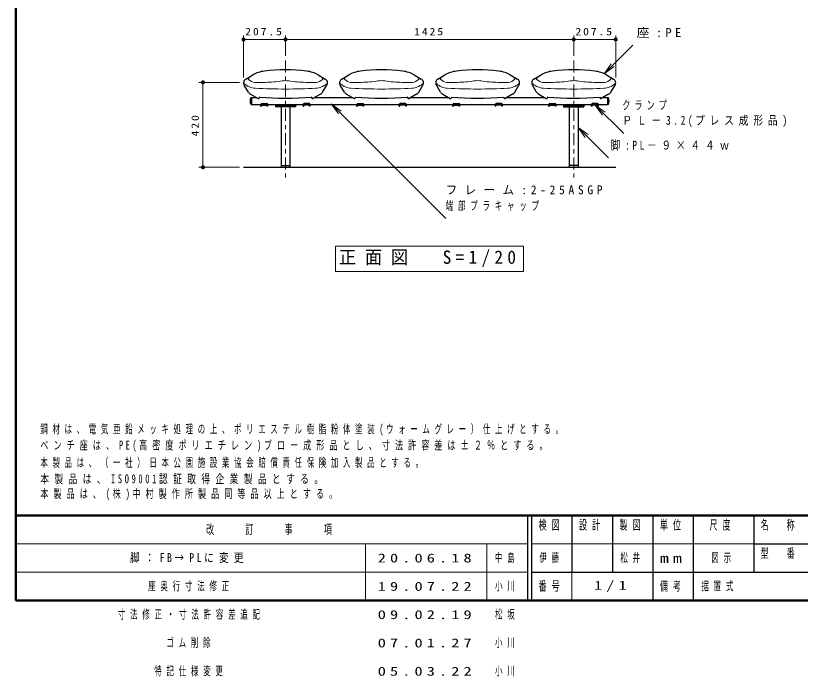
# Model space of a CAD drawing. Units: millimetres on the paper, scale 1:20. Extents: x -365 to 12, y -40 to 257.
# Drawn here: x -365 to -171, y -18.7 to 144.6 of the extents above; entities that cross this region are included whole.
import ezdxf

# ---------------------------------------------------------------- set-up
doc = ezdxf.new("R2010")
doc.units = ezdxf.units.MM
doc.linetypes.add('USER2', pattern=[6, 3, -1, 1, -1])
doc.layers.add('LY_1', color=7, linetype='Continuous', lineweight=25)
doc.layers.add('LY_2', color=7, linetype='Continuous', lineweight=13)
doc.styles.add('ＭＳ ゴシック', font='')
doc.styles.get('ＭＳ ゴシック').set_extended_font_data('MS Gothic')

# ---------------------------------------------------------------- blocks, each defined once
blk = doc.blocks.new('filled_dot')
at = {"color": 0, "linetype": 'Continuous', "lineweight": -2, "const_width": 1.25}
blk.add_lwpolyline([(-0.625, 0, 1), (0.625, 0, 1)], format="xyb", close=True, dxfattribs=at)
blk = doc.blocks.new('open_arrow')
at = {"color": 0, "linetype": 'Continuous', "lineweight": -2}
blk.add_lwpolyline([(7.5, 1.25), (0, 0), (7.5, -1.25)], dxfattribs=at)

msp = doc.modelspace()

# ---------------------------------------------------------------- linework, layer by layer
at = {"layer": 'LY_1', "lineweight": 13}
for p, q in [((-308.673, 129.326), (-308.673, 139.76)), ((-298.298, 134.677), (-298.298, 139.76)), ((-227.048, 134.677), (-227.048, 139.76)), ((-216.673, 129.326), (-216.673, 139.76)), ((-308.673, 138.76), (-298.298, 138.76)), ((-298.298, 138.76), (-227.048, 138.76)), ((-227.048, 138.76), (-216.673, 138.76)), ((-219.534, 130.281), (-212.463, 137.352)), ((-309.673, 128.16), (-319.698, 128.16)), ((-318.698, 107.16), (-318.698, 128.16)), ((-305.92, 128.16), (-303.298, 128.16)), ((-293.298, 128.16), (-290.676, 128.16)), ((-282.17, 128.16), (-279.548, 128.16)), ((-269.548, 128.16), (-266.926, 128.16)), ((-258.42, 128.16), (-255.798, 128.16)), ((-245.798, 128.16), (-243.176, 128.16)), ((-234.67, 128.16), (-232.048, 128.16)), ((-222.048, 128.16), (-219.426, 128.16)), ((-286.977, 122.81), (-258.693, 94.526)), ((-221.74, 122.55), (-214.669, 115.479)), ((-225.948, 117), (-218.465, 109.516)), ((-309.673, 107.16), (-319.698, 107.16)), ((-239.423, 87.676), (-285.923, 87.676)), ((-285.923, 87.676), (-285.923, 81.376)), ((-239.423, 81.376), (-239.423, 87.676)), ((-285.923, 81.376), (-239.423, 81.376))]:
    msp.add_line(p, q, dxfattribs=at)
at = {"layer": 'LY_1', "linetype": 'USER2', "lineweight": 13}
for p, q in [((-298.298, 133.602), (-298.298, 103.985)), ((-227.048, 133.602), (-227.048, 103.985))]:
    msp.add_line(p, q, dxfattribs=at)
at = {"layer": 'LY_1'}
for p, q in [((-308.119, 128.98), (-306.375, 129.987)), ((-290.221, 129.987), (-288.477, 128.98)), ((-284.369, 128.98), (-282.625, 129.987)), ((-266.471, 129.987), (-264.727, 128.98)), ((-260.619, 128.98), (-258.875, 129.987)), ((-242.721, 129.987), (-240.977, 128.98)), ((-236.869, 128.98), (-235.125, 129.987)), ((-218.971, 129.987), (-217.227, 128.98)), ((-307.477, 125.746), (-308.511, 127.444)), ((-289.119, 125.746), (-288.085, 127.444)), ((-283.727, 125.746), (-284.762, 127.444)), ((-265.369, 125.746), (-264.335, 127.444)), ((-259.977, 125.746), (-261.011, 127.444)), ((-241.619, 125.746), (-240.585, 127.444)), ((-236.227, 125.746), (-237.261, 127.444)), ((-217.869, 125.746), (-216.835, 127.444)), ((-306.931, 125.218), (-305.093, 124.186)), ((-306.823, 124.41), (-306.823, 122.71)), ((-306.823, 124.41), (-305.493, 124.41)), ((-306.673, 124.41), (-306.673, 122.71)), ((-304.798, 124.41), (-304.798, 124.359)), ((-291.798, 124.41), (-291.798, 124.359)), ((-289.665, 125.218), (-291.503, 124.186)), ((-291.103, 124.41), (-281.743, 124.41)), ((-283.181, 125.218), (-281.343, 124.186)), ((-281.048, 124.41), (-281.048, 124.359)), ((-268.048, 124.41), (-268.048, 124.359)), ((-265.915, 125.218), (-267.753, 124.186)), ((-267.353, 124.41), (-257.993, 124.41)), ((-259.431, 125.218), (-257.593, 124.186)), ((-257.298, 124.41), (-257.298, 124.359)), ((-244.298, 124.41), (-244.298, 124.359)), ((-242.165, 125.218), (-244.003, 124.186)), ((-243.603, 124.41), (-234.243, 124.41)), ((-235.681, 125.218), (-233.843, 124.186)), ((-233.548, 124.41), (-233.548, 124.359)), ((-220.548, 124.41), (-220.548, 124.359)), ((-218.415, 125.218), (-220.253, 124.186)), ((-219.853, 124.41), (-218.523, 124.41)), ((-218.673, 124.41), (-218.673, 122.71)), ((-218.523, 124.41), (-218.523, 122.71)), ((-306.823, 122.71), (-304.413, 122.71)), ((-304.423, 122.304), (-304.413, 122.71)), ((-304.423, 122.3), (-304.263, 122.3)), ((-304.263, 122.3), (-304.254, 122.669)), ((-304.213, 122.893), (-302.883, 122.893)), ((-304.159, 122.55), (-302.937, 122.55)), ((-304.154, 122.767), (-302.942, 122.767)), ((-302.833, 122.3), (-302.842, 122.669)), ((-302.673, 122.3), (-302.833, 122.3)), ((-302.683, 122.71), (-293.915, 122.71)), ((-302.673, 122.304), (-302.683, 122.71)), ((-300.798, 122.71), (-300.798, 122.11)), ((-295.798, 122.41), (-300.798, 122.41)), ((-295.798, 122.71), (-295.798, 122.11)), ((-293.926, 122.304), (-293.915, 122.71)), ((-293.926, 122.3), (-293.765, 122.3)), ((-293.766, 122.3), (-293.756, 122.669)), ((-292.385, 122.893), (-293.716, 122.893)), ((-292.439, 122.55), (-293.662, 122.55)), ((-292.445, 122.767), (-293.656, 122.767)), ((-292.336, 122.3), (-292.345, 122.669)), ((-292.176, 122.3), (-292.336, 122.3)), ((-292.176, 122.304), (-292.186, 122.71)), ((-292.186, 122.71), (-280.663, 122.71)), ((-280.673, 122.304), (-280.663, 122.71)), ((-280.673, 122.3), (-280.513, 122.3)), ((-280.513, 122.3), (-280.504, 122.669)), ((-280.463, 122.893), (-279.133, 122.893)), ((-280.409, 122.55), (-279.187, 122.55)), ((-280.404, 122.767), (-279.192, 122.767)), ((-279.083, 122.3), (-279.092, 122.669)), ((-278.923, 122.3), (-279.083, 122.3)), ((-278.933, 122.71), (-270.165, 122.71)), ((-278.923, 122.304), (-278.933, 122.71)), ((-270.176, 122.3), (-270.015, 122.3)), ((-270.175, 122.304), (-270.165, 122.71)), ((-270.016, 122.3), (-270.006, 122.669)), ((-268.635, 122.893), (-269.966, 122.893)), ((-268.689, 122.55), (-269.912, 122.55)), ((-268.695, 122.767), (-269.906, 122.767)), ((-268.586, 122.3), (-268.595, 122.669)), ((-268.426, 122.3), (-268.586, 122.3)), ((-268.426, 122.304), (-268.436, 122.71)), ((-268.436, 122.71), (-256.913, 122.71)), ((-256.923, 122.304), (-256.913, 122.71)), ((-256.923, 122.3), (-256.763, 122.3)), ((-256.763, 122.3), (-256.754, 122.669)), ((-256.713, 122.893), (-255.383, 122.893)), ((-256.659, 122.55), (-255.437, 122.55)), ((-256.654, 122.767), (-255.442, 122.767)), ((-255.333, 122.3), (-255.342, 122.669)), ((-255.173, 122.3), (-255.333, 122.3)), ((-255.183, 122.71), (-246.415, 122.71)), ((-255.173, 122.304), (-255.183, 122.71)), ((-246.426, 122.3), (-246.265, 122.3)), ((-246.425, 122.304), (-246.415, 122.71)), ((-246.266, 122.3), (-246.256, 122.669)), ((-244.885, 122.893), (-246.216, 122.893)), ((-244.939, 122.55), (-246.162, 122.55)), ((-244.945, 122.767), (-246.156, 122.767)), ((-244.836, 122.3), (-244.845, 122.669)), ((-244.676, 122.3), (-244.836, 122.3)), ((-244.676, 122.304), (-244.686, 122.71)), ((-244.686, 122.71), (-233.163, 122.71)), ((-233.173, 122.304), (-233.163, 122.71)), ((-233.173, 122.3), (-233.013, 122.3)), ((-233.013, 122.3), (-233.004, 122.669)), ((-232.963, 122.893), (-231.633, 122.893)), ((-232.909, 122.55), (-231.687, 122.55)), ((-232.904, 122.767), (-231.692, 122.767)), ((-231.583, 122.3), (-231.592, 122.669)), ((-231.423, 122.3), (-231.583, 122.3)), ((-231.433, 122.71), (-222.665, 122.71)), ((-231.423, 122.304), (-231.433, 122.71)), ((-229.548, 122.71), (-229.548, 122.11)), ((-229.548, 122.41), (-224.548, 122.41)), ((-224.548, 122.71), (-224.548, 122.11)), ((-222.676, 122.3), (-222.515, 122.3)), ((-222.675, 122.304), (-222.665, 122.71)), ((-222.516, 122.3), (-222.506, 122.669)), ((-221.135, 122.893), (-222.466, 122.893)), ((-221.189, 122.55), (-222.412, 122.55)), ((-221.195, 122.767), (-222.406, 122.767)), ((-221.086, 122.3), (-221.095, 122.669)), ((-220.926, 122.3), (-221.086, 122.3)), ((-220.926, 122.304), (-220.936, 122.71)), ((-220.936, 122.71), (-218.523, 122.71)), ((-295.798, 122.11), (-300.798, 122.11)), ((-299.398, 122.11), (-299.398, 107.16)), ((-297.198, 122.11), (-297.198, 107.16)), ((-229.548, 122.11), (-224.548, 122.11)), ((-228.148, 122.11), (-228.148, 107.16)), ((-225.948, 122.11), (-225.948, 107.16)), ((-308.673, 107.16), (-216.673, 107.16)), ((-299.398, 107.61), (-297.198, 107.61)), ((-225.948, 107.61), (-228.148, 107.61))]:
    msp.add_line(p, q, dxfattribs=at)
for centre, radius, start, end in [((-302.625, 123.492), 7.5, 97.10178, 120.00002), ((-298.298, 88.76), 42.5, 82.89822, 97.10179), ((-293.971, 123.492), 7.5, 60, 82.89822), ((-278.875, 123.492), 7.5, 97.10178, 120.00002), ((-274.548, 88.76), 42.5, 82.89822, 97.10179), ((-270.221, 123.492), 7.5, 60, 82.89822), ((-255.125, 123.492), 7.5, 97.10178, 120.00002), ((-250.798, 88.76), 42.5, 82.89822, 97.10179), ((-246.471, 123.492), 7.5, 60, 82.89822), ((-231.375, 123.492), 7.5, 97.10178, 120.00002), ((-227.048, 88.76), 42.5, 82.89822, 97.10179), ((-222.721, 123.492), 7.5, 60, 82.89822), ((-307.565, 128.02), 1.108, 119.99989, 211.33714), ((-289.031, 128.02), 1.108, 328.66284, 60.00001), ((-283.815, 128.02), 1.108, 119.99989, 211.33714), ((-265.281, 128.02), 1.108, 328.66284, 60.00001), ((-260.065, 128.02), 1.108, 119.99989, 211.33714), ((-241.531, 128.02), 1.108, 328.66284, 60.00001), ((-236.315, 128.02), 1.108, 119.99989, 211.33714), ((-217.781, 128.02), 1.108, 328.66284, 60.00001), ((-306.196, 126.526), 1.5, 211.33708, 240.67284), ((-305.503, 123.56), 1.57, 147.22081, 212.77894), ((-304.996, 124.359), 0.198, 240.67326, 0), ((-298.298, 208.885), 84.625, 265.59479, 274.40519), ((-304.698, 124.41), 0.1, 108.59698, 179.99996), ((-291.898, 124.41), 0.1, 0, 71.40304), ((-291.6, 124.359), 0.198, 179.99996, 299.32681), ((-290.4, 126.526), 1.5, 299.32721, 328.66286), ((-282.446, 126.526), 1.5, 211.33708, 240.67284), ((-281.246, 124.359), 0.198, 240.67326, 0), ((-274.548, 208.885), 84.625, 265.59479, 274.40519), ((-280.948, 124.41), 0.1, 108.59698, 179.99996), ((-268.148, 124.41), 0.1, 0, 71.40304), ((-267.85, 124.359), 0.198, 179.99996, 299.32681), ((-266.65, 126.526), 1.5, 299.32721, 328.66286), ((-258.696, 126.526), 1.5, 211.33708, 240.67284), ((-257.496, 124.359), 0.198, 240.67326, 0), ((-250.798, 208.885), 84.625, 265.59479, 274.40519), ((-257.198, 124.41), 0.1, 108.59698, 179.99996), ((-244.398, 124.41), 0.1, 0, 71.40304), ((-244.1, 124.359), 0.198, 179.99996, 299.32681), ((-242.9, 126.526), 1.5, 299.32721, 328.66286), ((-234.946, 126.526), 1.5, 211.33708, 240.67284), ((-233.746, 124.359), 0.198, 240.67326, 0), ((-227.048, 208.885), 84.625, 265.59479, 274.40519), ((-233.448, 124.41), 0.1, 108.59698, 179.99996), ((-220.648, 124.41), 0.1, 0, 71.40304), ((-220.35, 124.359), 0.198, 179.99996, 299.32681), ((-219.843, 123.56), 1.57, 327.22101, 32.77916), ((-219.15, 126.526), 1.5, 299.32721, 328.66286), ((-304.213, 122.693), 0.2, 89.99998, 178.56127), ((-304.159, 122.45), 0.1, 90.00004, 178.56127), ((-304.154, 122.667), 0.1, 90.00004, 178.56127), ((-302.942, 122.667), 0.1, 1.43875, 89.99998), ((-302.937, 122.45), 0.1, 1.43876, 89.99998), ((-302.883, 122.693), 0.2, 1.43875, 89.99998), ((-293.716, 122.693), 0.2, 90.00002, 178.56125), ((-293.662, 122.45), 0.1, 90.00002, 178.56124), ((-293.656, 122.667), 0.1, 90.00002, 178.56125), ((-292.445, 122.667), 0.1, 1.43873, 89.99996), ((-292.439, 122.45), 0.1, 1.43873, 89.99996), ((-292.385, 122.693), 0.2, 1.43873, 90.00002), ((-280.463, 122.693), 0.2, 89.99998, 178.56127), ((-280.409, 122.45), 0.1, 90.00004, 178.56127), ((-280.404, 122.667), 0.1, 90.00004, 178.56127), ((-279.192, 122.667), 0.1, 1.43875, 89.99998), ((-279.187, 122.45), 0.1, 1.43876, 89.99998), ((-279.133, 122.693), 0.2, 1.43875, 89.99998), ((-269.966, 122.693), 0.2, 90.00002, 178.56125), ((-269.912, 122.45), 0.1, 90.00002, 178.56124), ((-269.906, 122.667), 0.1, 90.00002, 178.56125), ((-268.695, 122.667), 0.1, 1.43873, 89.99996), ((-268.689, 122.45), 0.1, 1.43873, 89.99996), ((-268.635, 122.693), 0.2, 1.43873, 90.00002), ((-256.713, 122.693), 0.2, 89.99998, 178.56127), ((-256.659, 122.45), 0.1, 90.00004, 178.56127), ((-256.654, 122.667), 0.1, 90.00004, 178.56127), ((-255.442, 122.667), 0.1, 1.43875, 89.99998), ((-255.437, 122.45), 0.1, 1.43876, 89.99998), ((-255.383, 122.693), 0.2, 1.43875, 89.99998), ((-246.216, 122.693), 0.2, 90.00002, 178.56125), ((-246.162, 122.45), 0.1, 90.00002, 178.56124), ((-246.156, 122.667), 0.1, 90.00002, 178.56125), ((-244.945, 122.667), 0.1, 1.43873, 89.99996), ((-244.939, 122.45), 0.1, 1.43873, 89.99996), ((-244.885, 122.693), 0.2, 1.43873, 90.00002), ((-232.963, 122.693), 0.2, 89.99998, 178.56127), ((-232.909, 122.45), 0.1, 90.00004, 178.56127), ((-232.904, 122.667), 0.1, 90.00004, 178.56127), ((-231.692, 122.667), 0.1, 1.43875, 89.99998), ((-231.687, 122.45), 0.1, 1.43876, 89.99998), ((-231.633, 122.693), 0.2, 1.43875, 89.99998), ((-222.466, 122.693), 0.2, 90.00002, 178.56125), ((-222.412, 122.45), 0.1, 90.00002, 178.56124), ((-222.406, 122.667), 0.1, 90.00002, 178.56125), ((-221.195, 122.667), 0.1, 1.43873, 89.99996), ((-221.189, 122.45), 0.1, 1.43873, 89.99996), ((-221.135, 122.693), 0.2, 1.43873, 90.00002)]:
    msp.add_arc(centre, radius, start, end, dxfattribs=at)
at = {"layer": 'LY_1', "lineweight": 13}
for centre, radius, start, end in [((-307.24, 129.026), 0.25, 120.00003, 227.78011), ((-305.593, 130.84), 2.7, 227.77998, 263.04697), ((-303.298, 153.223), 25.062, 270.00002, 279.57394), ((-298.298, 123.579), 5, 80.4261, 99.57392), ((-293.298, 153.223), 25.062, 260.42604, 270.00002), ((-291.003, 130.84), 2.7, 276.95301, 312.21997), ((-289.357, 129.026), 0.25, 312.22012, 60.00007), ((-283.49, 129.026), 0.25, 120.00003, 227.78011), ((-281.843, 130.84), 2.7, 227.77998, 263.04697), ((-279.548, 153.223), 25.062, 270.00002, 279.57394), ((-274.548, 123.579), 5, 80.4261, 99.57392), ((-269.548, 153.223), 25.062, 260.42604, 270.00002), ((-267.253, 130.84), 2.7, 276.95301, 312.21997), ((-265.607, 129.026), 0.25, 312.22012, 60.00007), ((-259.74, 129.026), 0.25, 120.00003, 227.78011), ((-258.093, 130.84), 2.7, 227.77998, 263.04697), ((-255.798, 153.223), 25.062, 270.00002, 279.57394), ((-250.798, 123.579), 5, 80.4261, 99.57392), ((-245.798, 153.223), 25.062, 260.42604, 270.00002), ((-243.503, 130.84), 2.7, 276.95301, 312.21997), ((-241.857, 129.026), 0.25, 312.22012, 60.00007), ((-235.99, 129.026), 0.25, 120.00003, 227.78011), ((-234.343, 130.84), 2.7, 227.77998, 263.04697), ((-232.048, 153.223), 25.062, 270.00002, 279.57394), ((-227.048, 123.579), 5, 80.4261, 99.57392), ((-222.048, 153.223), 25.062, 260.42604, 270.00002), ((-219.753, 130.84), 2.7, 276.95301, 312.21997), ((-218.107, 129.026), 0.25, 312.22012, 60.00007), ((-305.593, 130.84), 4.15, 227.00854, 267.17076), ((-298.298, 278.46), 151.95, 267.17081, 272.82917), ((-291.003, 130.84), 4.15, 272.82916, 312.99139), ((-281.843, 130.84), 4.15, 227.00854, 267.17076), ((-274.548, 278.46), 151.95, 267.17081, 272.82917), ((-267.253, 130.84), 4.15, 272.82916, 312.99139), ((-258.093, 130.84), 4.15, 227.00854, 267.17076), ((-250.798, 278.46), 151.95, 267.17081, 272.82917), ((-243.503, 130.84), 4.15, 272.82916, 312.99139), ((-234.343, 130.84), 4.15, 227.00854, 267.17076), ((-227.048, 278.46), 151.95, 267.17081, 272.82917), ((-219.753, 130.84), 4.15, 272.82916, 312.99139)]:
    msp.add_arc(centre, radius, start, end, dxfattribs=at)
at = {"layer": 'LY_2', "lineweight": 50}
for p, q in [((-365, 257), (-365, 0)), ((-365, 21), (0, 21)), ((-365, 0), (0, 0))]:
    msp.add_line(p, q, dxfattribs=at)
at = {"layer": 'LY_2', "color": 211, "lineweight": 25}
for p, q in [((-238.5, 21), (-238.5, 0)), ((-237.5, 21), (-237.5, 0)), ((-227.5, 21), (-227.5, 7)), ((-217.5, 21), (-217.5, 7)), ((-207.5, 21), (-207.5, 0)), ((-197.5, 21), (-197.5, 7)), ((-182.5, 21), (-182.5, 7)), ((-182.5, 14), (-70, 14)), ((-237.5, 7), (0, 7))]:
    msp.add_line(p, q, dxfattribs=at)
at = {"layer": 'LY_2'}
for p, q in [((-365, 14), (-238.5, 14)), ((-278.5, 14), (-278.5, 0)), ((-248.5, 14), (-248.5, 0)), ((-237.5, 14), (-182.5, 14)), ((-365, 7), (-238.5, 7)), ((-227.5, 7), (-227.5, 0))]:
    msp.add_line(p, q, dxfattribs=at)
at = {"layer": 'LY_2', "lineweight": 25}
msp.add_line((-197.5, 7), (-197.5, 0), dxfattribs=at)

# ---------------------------------------------------------------- block references
at = {"layer": 'LY_1', "lineweight": 13, "xscale": 0.4, "yscale": 0.4}
msp.add_blockref('filled_dot', (-308.673, 138.76), dxfattribs=at)
for name, p, rotation in [('filled_dot', (-298.298, 138.76), 180), ('filled_dot', (-227.048, 138.76), 180), ('filled_dot', (-216.673, 138.76), 180), ('open_arrow', (-219.534, 130.281), 45), ('filled_dot', (-318.698, 128.16), 270), ('open_arrow', (-286.977, 122.81), 315), ('open_arrow', (-221.74, 122.55), 315), ('open_arrow', (-225.948, 117), 315), ('filled_dot', (-318.698, 107.16), 90)]:
    msp.add_blockref(name, p, dxfattribs=dict(at, rotation=rotation))

# ---------------------------------------------------------------- texts
at = {"layer": 'LY_1', "style": 'ＭＳ ゴシック'}
for s, insert, char_height, attachment_point in [('\\T1.33;\\W1.15;207.5', (-303.486, 139.76), 1.833, 8), ('\\T1.33;\\W1.15;1425', (-262.673, 139.76), 1.833, 8), ('\\T1.33;\\W1.15;207.5', (-221.861, 139.76), 1.833, 8), ('\\T1.5;\\W1.05;座:PE', (-211.473, 140.352), 2.199, 4), ('\\T1.5;\\W0.65;クランプ', (-215.03, 122.479), 2.199, 4), ('\\T1.5;\\W0.8;ＰＬ－3.2(プレス成形品)', (-215.03, 118.479), 2.199, 4), ('\\T1.5;\\W0.8;脚:PL－９×４４ｗ', (-217.955, 112.516), 2.199, 4), ('\\T1.64;\\W0.95;フレーム:2-25ASGP', (-258.688, 101.526), 2.199, 4), ('\\T1.64;\\W0.6;端部プラキャップ\u3000\u3000\u3000\u3000\u3000', (-258.688, 97.526), 2.199, 4), ('\\T1.5;\\W0.95;正面図\u3000S=1/20', (-262.673, 84.526), 3.299, 5), ('\\T1.62;\\W0.6;鋼材は、電気亜鉛メッキ処理の上、ポリエステル樹脂粉体塗装(ウォームグレー）仕上げとする。', (-358.904, 40.767), 2.199, 7), ('\\T1.62;\\W0.65;ベンチ座は、PE(高密度ポリエチレン)ブロー成形品とし、寸法許容差は±２％とする。', (-358.904, 36.767), 2.199, 7), ('\\T1.62;\\W0.6;本製品は、（一社）日本公園施設業協会賠償責任保険加入製品とする。', (-358.904, 32.767), 2.199, 7), ('\\T1.62;\\W0.7;本製品は、ISO9001認証取得企業製品とする。', (-358.904, 28.767), 2.199, 7), ('\\T1.62;\\W0.65;本製品は、(株)中村製作所製品同等品以上とする。', (-358.904, 24.767), 2.199, 7), ('\\T1.53;\\W0.8;脚：FB→PLに変更', (-336.75, 10.5), 2.199, 4), ('\\T1.64;\\W0.6;中島', (-246.5, 10.5), 2.199, 4), ('\\T1.64;\\W0.6;伊藤', (-232.5, 10.5), 2.199, 5), ('\\T1.64;\\W0.6;松井', (-212.5, 10.5), 2.199, 5), ('\\T1.64;\\W0.6;図示', (-190, 10.5), 2.199, 5), ('\\T1.5;\\W1.35;20.06.18', (-275.5, 10.5), 2.199, 4), ('\\T1.64;\\W0.6;座奥行寸法修正', (-332.25, 3.5), 2.199, 4), ('\\T1.5;\\W1.35;19.07.22', (-275.5, 3.5), 2.199, 4), ('\\T1.64;\\W0.6;小川', (-246.5, 3.5), 2.199, 4), ('\\T1.5;\\W1.35;1/1', (-217.5, 3.5), 2.199, 5), ('\\T1.64;\\W0.6;据置式', (-195.5, 3.5), 2.199, 4), ('\\T1.64;\\W0.6;寸法修正・寸法許容差追記', (-339.75, -3.5), 2.199, 4), ('\\T1.5;\\W1.35;09.02.19', (-275.5, -3.5), 2.199, 4), ('\\T1.64;\\W0.6;松坂', (-246.5, -3.5), 2.199, 4), ('\\T1.64;\\W0.6;ゴム削除', (-327.75, -10.5), 2.199, 4), ('\\T1.5;\\W1.35;07.01.27', (-275.5, -10.5), 2.199, 4), ('\\T1.64;\\W0.6;小川', (-246.5, -10.5), 2.199, 4), ('\\T1.64;\\W0.6;特記仕様変更', (-330.75, -17.5), 2.199, 4), ('\\T1.5;\\W1.35;05.03.22', (-275.5, -17.5), 2.199, 4), ('\\T1.64;\\W0.6;小川', (-246.5, -17.5), 2.199, 4)]:
    msp.add_mtext(s, dxfattribs=dict(at, insert=insert, char_height=char_height, attachment_point=attachment_point))
at = {"layer": 'LY_1', "insert": (-319.698, 117.66), "char_height": 1.833, "attachment_point": 8, "rotation": 90, "style": 'ＭＳ ゴシック'}
msp.add_mtext('\\T1.33;\\W1.15;420', dxfattribs=at)
at = {"layer": 'LY_2', "color": 4, "char_height": 2.346, "style": 'ＭＳ ゴシック'}
for s, insert, attachment_point in [('\\T1.64;\\W0.6;検図', (-232.5, 19.9), 2), ('\\T1.64;\\W0.6;設計', (-222.5, 19.9), 2), ('\\T1.64;\\W0.6;製図', (-212.5, 19.9), 2), ('\\T1.64;\\W0.6;単位', (-202.5, 19.9), 2), ('\\T1.64;\\W0.6;尺度', (-190.25, 19.9), 2), ('\\T1.64;\\W0.6;名\u3000称', (-176, 19.9), 2), ('\\T1.64;\\W0.6;改\u3000\u3000訂\u3000\u3000事\u3000\u3000項', (-301.75, 17.5), 5), ('\\T1.64;\\W0.6;型\u3000番', (-176, 12.9), 2), ('\\T1.5;\\W1.35;mm', (-202.5, 10.5), 5), ('\\T1.64;\\W0.6;番号', (-232.5, 3.5), 5), ('\\T1.64;\\W0.6;備考', (-202.5, 3.5), 5)]:
    msp.add_mtext(s, dxfattribs=dict(at, insert=insert, attachment_point=attachment_point))

doc.saveas('drawing.dxf')
